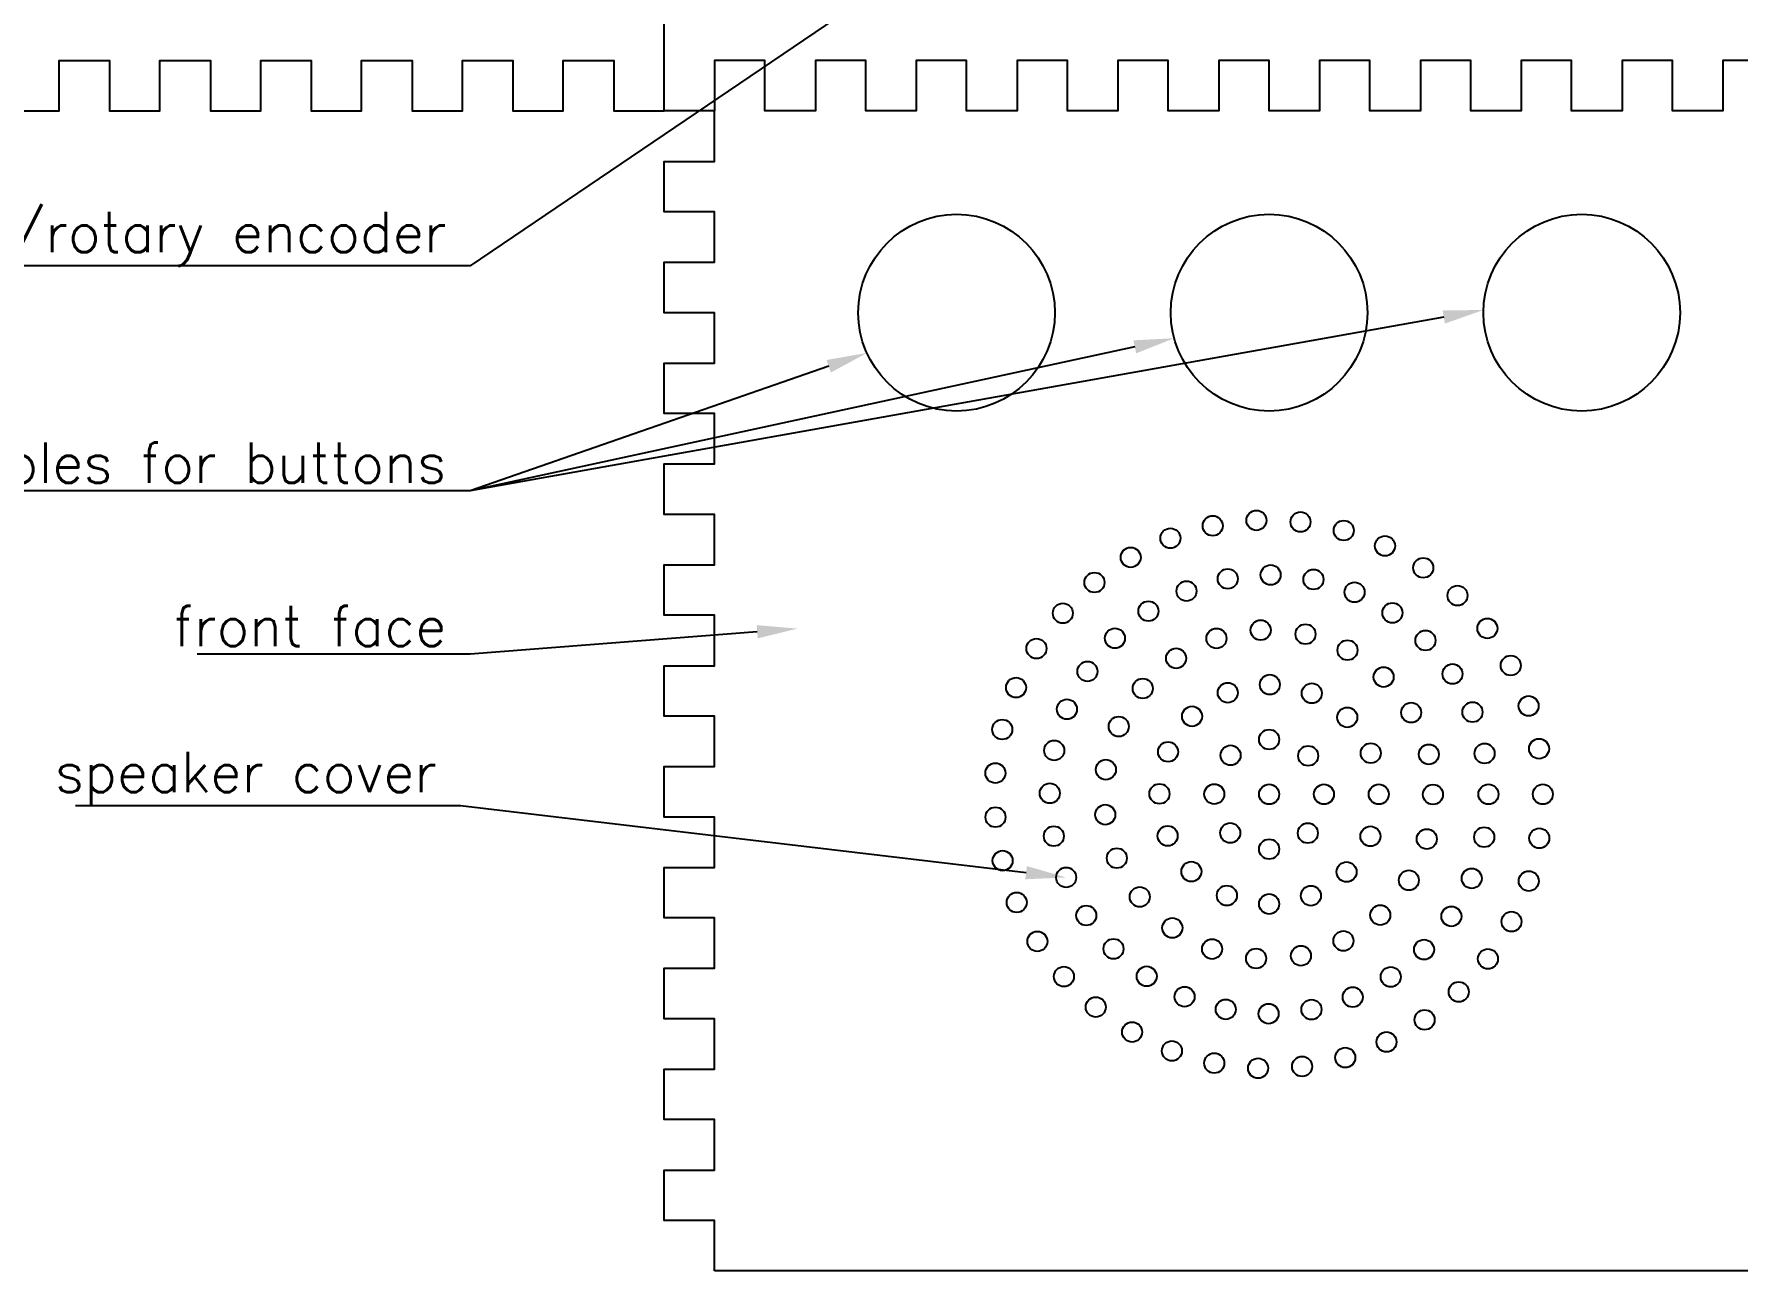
# Model space of a CAD drawing. Header units: metres. Extents: x 891 to 1465, y -355 to 475.
# Drawn here: x 1019.2 to 1188.2, y -18.9 to 103.7 of the extents above; entities that cross this region are included whole.
import ezdxf
from ezdxf import colors
from ezdxf.entities.mleader import LeaderData, LeaderLine
from ezdxf.math import Vec2, Vec3

# ---------------------------------------------------------------- set-up
doc = ezdxf.new("R2010")
doc.units = ezdxf.units.M
for name, color, linetype in [('_caption', 11, 'Continuous'), ('_inner contour', 1, 'Continuous'), ('_outter contour', 5, 'Continuous')]:
    doc.layers.add(name, color=color, linetype=linetype)
doc.styles.get("Standard").update_dxf_attribs({"font": 'simplex.shx'})

msp = doc.modelspace()

# ---------------------------------------------------------------- linework, layer by layer
at = {"layer": '_inner contour'}
for centre, radius in [((1110.701201456159, 76.129721208109), 9.75), ((1141.70120145616, 76.129721208109), 9.75), ((1172.70120145616, 76.129721208109), 9.75), ((1136.103678480989, 55.00149390371328), 0.9922352690214893), ((1140.441923315549, 55.53988276905596), 0.9922352690214893), ((1144.810542698224, 55.38320072502816), 0.9922352690214893), ((1131.909965871211, 53.76575603789151), 0.9922352690214893), ((1149.097657043456, 54.5319540140985), 0.9922352690214893), ((1127.971146344367, 51.87089047796895), 0.9922352690214893), ((1153.191639886921, 53.0046204863704), 0.9922352690214893), ((1137.59937185443, 49.74062217015327), 0.9922352690214893), ((1141.852061711797, 50.12865702232552), 0.9922352690214893), ((1156.987445916391, 50.8353715084735), 0.9922352690214893), ((1124.380115393444, 49.37663383523894), 0.9922352690214893), ((1133.505895253432, 48.52766521541795), 0.9922352690214893), ((1146.097411053373, 49.68037931639139), 0.9922352690214893), ((1150.173169167969, 48.41148256887715), 0.9922352690214893), ((1160.384586001844, 48.08318432799822), 0.9922352690214893), ((1121.242930815606, 46.3315853866859), 0.9922352690214893), ((1129.726795225428, 46.53863855633812), 0.9922352690214893), ((1153.923413375265, 46.36828796565848), 0.9922352690214893), ((1140.86235768571, 44.65845402800463), 0.9922352690214893), ((1163.343160781682, 44.83082958855862), 0.9922352690214893), ((1126.410907056181, 43.84973168443631), 0.9922352690214893), ((1136.478297907743, 43.83631625901876), 0.9922352690214893), ((1145.306154074969, 44.25573814424336), 0.9922352690214893), ((1157.203611450477, 43.63305990788089), 0.9922352690214893), ((1118.627175980416, 42.82965311023277), 0.9922352690214893), ((1132.476957436029, 41.86070502535651), 0.9922352690214893), ((1149.475313925022, 42.66841488398765), 0.9922352690214893), ((1123.683778877901, 40.56345869960134), 0.9922352690214893), ((1153.057991875215, 40.00912319649819), 0.9922352690214893), ((1159.88365907918, 40.31033746530768), 0.9922352690214893), ((1165.662163736868, 41.14943435699124), 0.9922352690214893), ((1116.600687378661, 38.9576575892422), 0.9922352690214893), ((1129.164866085297, 38.87109012711379), 0.9922352690214893), ((1137.598359369492, 38.45116199942052), 0.9922352690214893), ((1141.770050431889, 39.25330319089722), 0.9922352690214893), ((1145.932122887379, 38.39572844911021), 0.9922352690214893), ((1121.649190396649, 36.80865831008882), 0.9922352690214893), ((1155.785626295963, 36.47757573563266), 0.9922352690214893), ((1161.864838979994, 36.52744061878852), 0.9922352690214893), ((1167.436480610446, 37.13752717918408), 0.9922352690214893), ((1115.236870168286, 34.80393813448281), 0.9922352690214893), ((1126.784513997998, 35.09983685737211), 0.9922352690214893), ((1134.053143361976, 36.11054994590681), 0.9922352690214893), ((1149.446237511209, 36.01033476612047), 0.9922352690214893), ((1141.699935849989, 33.81525800292872), 0.9922352690214893), ((1168.465228285437, 32.90021333135998), 0.9922352690214893), ((1120.388646649866, 32.73036898314891), 0.9922352690214893), ((1131.674816244553, 32.58988669811592), 0.9922352690214893), ((1137.876792727216, 32.24538869824221), 0.9922352690214893), ((1145.574209462087, 32.19451133014917), 0.9922352690214893), ((1151.779454666261, 32.45851407037014), 0.9922352690214893), ((1157.541474028732, 32.34195534099604), 0.9922352690214893), ((1163.067084567223, 32.43127321779157), 0.9922352690214893), ((1114.555720926801, 30.48720860483826), 0.9922352690214893), ((1125.511820431969, 30.82259424027737), 0.9922352690214893), ((1119.950240672069, 28.48223530799794), 0.9922352690214893), ((1130.826100745966, 28.42730800015623), 0.9922352690214893), ((1136.264157343532, 28.4032614828983), 0.9922352690214893), ((1141.70120145616, 28.37972120810901), 0.9922352690214893), ((1147.135725766042, 28.37946808687471), 0.9922352690214893), ((1152.575036560181, 28.38073369304618), 0.9922352690214893), ((1157.950825334112, 28.36377457034851), 0.9922352690214893), ((1163.45089663408, 28.38199929921766), 0.9922352690214893), ((1168.846681985518, 28.38225242045195), 0.9922352690214893), ((1114.56863010975, 26.11504552488339), 0.9922352690214893), ((1125.452590063145, 26.36107936461684), 0.9922352690214893), ((1137.844140087993, 24.54949069077694), 0.9922352690214893), ((1145.541050580396, 24.53151908314209), 0.9922352690214893), ((1120.349919101019, 24.23182354173834), 0.9922352690214893), ((1131.63811366558, 24.25814815010489), 0.9922352690214893), ((1141.699935849989, 22.94367817082068), 0.9922352690214893), ((1151.746570760338, 24.21537066150925), 0.9922352690214893), ((1157.336500098481, 23.94554342575219), 0.9922352690214893), ((1163.031474748853, 24.13133441172374), 0.9922352690214893), ((1168.494084106147, 24.02350476591462), 0.9922352690214893), ((1115.273825868493, 21.80185969251896), 0.9922352690214893), ((1126.596698042152, 22.04865289595529), 0.9922352690214893), ((1121.572241541424, 20.14011878938089), 0.9922352690214893), ((1133.987078719825, 20.71723520357051), 0.9922352690214893), ((1149.381912189568, 20.68331695817514), 0.9922352690214893), ((1155.553514124116, 19.85561052203479), 0.9922352690214893), ((1161.789661973409, 20.04545144775503), 0.9922352690214893), ((1167.448124077226, 19.78068663650511), 0.9922352690214893), ((1116.667764505748, 17.65826508713127), 0.9922352690214893), ((1128.872257938454, 18.21032249912582), 0.9922352690214893), ((1137.511032543661, 18.34447675330148), 0.9922352690214893), ((1145.845302304016, 18.32802387307237), 0.9922352690214893), ((1123.569874322469, 16.36582806482771), 0.9922352690214893), ((1141.699935849989, 17.50586170706393), 0.9922352690214893), ((1152.725896815822, 16.40430249244035), 0.9922352690214893), ((1159.773551342259, 16.28103245133934), 0.9922352690214893), ((1132.101831766806, 15.13236829011457), 0.9922352690214893), ((1165.736328258517, 15.75909646622574), 0.9922352690214893), ((1118.715515291185, 13.7966475367468), 0.9922352690214893), ((1126.26713319834, 13.05625786712571), 0.9922352690214893), ((1136.043182505993, 13.04184001608301), 0.9922352690214893), ((1149.069054343979, 13.84600617743405), 0.9922352690214893), ((1157.061863559273, 12.98336901096115), 0.9922352690214893), ((1140.405726979044, 12.10301335808773), 0.9922352690214893), ((1144.859141975208, 12.37334683631337), 0.9922352690214893), ((1163.403816084501, 12.06124835442927), 0.9922352690214893), ((1121.350760461417, 10.30863692817976), 0.9922352690214893), ((1129.557963362154, 10.33546777901489), 0.9922352690214893), ((1153.758125209271, 10.27800925883025), 0.9922352690214893), ((1133.317319933883, 8.311510389602574), 0.9922352690214893), ((1149.989150030638, 8.27177035581846), 0.9922352690214893), ((1160.501274890855, 8.792946977229178), 0.9922352690214893), ((1124.508700980463, 7.286622511947427), 0.9922352690214893), ((1137.400165443041, 7.059572764785997), 0.9922352690214893), ((1141.648299118193, 6.630026030189611), 0.9922352690214893), ((1145.899470248154, 7.040082429745382), 0.9922352690214893), ((1157.120334564395, 6.021269461713302), 0.9922352690214893), ((1128.110109901994, 4.810084355618016), 0.9922352690214893), ((1132.060319884382, 2.940530919124825), 0.9922352690214893), ((1153.34123453639, 3.825442754215572), 0.9922352690214893), ((1136.262638616126, 1.728839570560921), 0.9922352690214893), ((1140.60290842056, 1.220065889630632), 0.9922352690214893), ((1144.969755954595, 1.400288208447733), 0.9922352690214893), ((1149.25231411761, 2.27558143663532), 0.9922352690214893)]:
    msp.add_circle(centre, radius, dxfattribs=at)
at = {"layer": '_outter contour', "flags": 128}
for points in [[(1191.70120145616, 101.129721208109), (1186.70120145616, 101.129721208109), (1186.70120145616, 96.129721208109), (1181.70120145616, 96.129721208109), (1181.70120145616, 101.129721208109), (1176.70120145616, 101.129721208109), (1176.70120145616, 96.129721208109), (1171.70120145616, 96.129721208109), (1171.70120145616, 101.129721208109), (1166.70120145616, 101.129721208109), (1166.70120145616, 96.129721208109), (1161.70120145616, 96.129721208109), (1161.70120145616, 101.129721208109), (1156.70120145616, 101.129721208109), (1156.70120145616, 96.129721208109), (1151.70120145616, 96.129721208109), (1151.70120145616, 101.129721208109), (1146.70120145616, 101.129721208109), (1146.70120145616, 96.129721208109), (1141.70120145616, 96.129721208109), (1141.70120145616, 101.129721208109), (1136.70120145616, 101.129721208109), (1136.70120145616, 96.129721208109), (1131.70120145616, 96.129721208109), (1131.70120145616, 101.129721208109), (1126.70120145616, 101.129721208109), (1126.70120145616, 96.12972120810903), (1121.70120145616, 96.12972120810903), (1121.70120145616, 101.129721208109), (1116.70120145616, 101.129721208109), (1116.70120145616, 96.12972120810903), (1111.70120145616, 96.12972120810903), (1111.70120145616, 101.129721208109), (1106.70120145616, 101.129721208109), (1106.70120145616, 96.12972120810903), (1101.70120145616, 96.12972120810903), (1101.70120145616, 101.129721208109), (1096.70120145616, 101.129721208109), (1096.70120145616, 96.12972120810903), (1091.70120145616, 96.12972120810903), (1091.70120145616, 101.129721208109), (1086.70120145616, 101.129721208109), (1086.70120145616, 96.12972120810903), (1081.70120145616, 96.129721208109), (1081.70120145616, 106.129721208109)], [(1016.70120145616, 96.12972120810903), (1021.70120145616, 96.12972120810903), (1021.70120145616, 101.129721208109), (1026.70120145616, 101.129721208109), (1026.70120145616, 96.12972120810903), (1031.70120145616, 96.12972120810903), (1031.70120145616, 101.129721208109), (1036.70120145616, 101.129721208109), (1036.70120145616, 96.12972120810903), (1041.70120145616, 96.12972120810903), (1041.70120145616, 101.129721208109), (1046.70120145616, 101.129721208109), (1046.70120145616, 96.12972120810903), (1051.70120145616, 96.12972120810903), (1051.70120145616, 101.129721208109), (1056.70120145616, 101.129721208109), (1056.70120145616, 96.12972120810903), (1061.70120145616, 96.12972120810903), (1061.70120145616, 101.129721208109), (1066.70120145616, 101.129721208109), (1066.70120145616, 96.129721208109), (1071.70120145616, 96.129721208109), (1071.70120145616, 101.129721208109), (1076.70120145616, 101.129721208109), (1076.70120145616, 96.129721208109), (1081.70120145616, 96.129721208109)], [(1086.70120145616, -18.87027879189099), (1086.70120145616, -13.87027879189099), (1081.70120145616, -13.87027879189099), (1081.70120145616, -8.870278791890996), (1086.70120145616, -8.870278791890996), (1086.70120145616, -3.870278791890996), (1081.70120145616, -3.870278791890996), (1081.70120145616, 1.129721208109003), (1086.70120145616, 1.129721208109003), (1086.70120145616, 6.129721208109003), (1081.70120145616, 6.129721208109003), (1081.70120145616, 11.129721208109), (1086.70120145616, 11.129721208109), (1086.70120145616, 16.12972120810901), (1081.70120145616, 16.12972120810901), (1081.70120145616, 21.12972120810902), (1086.70120145616, 21.12972120810902), (1086.70120145616, 26.12972120810902), (1081.70120145616, 26.12972120810902), (1081.70120145616, 31.12972120810902), (1086.70120145616, 31.12972120810902), (1086.70120145616, 36.12972120810902), (1081.70120145616, 36.12972120810902), (1081.70120145616, 41.12972120810901), (1086.70120145616, 41.12972120810901), (1086.70120145616, 46.12972120810901), (1081.70120145616, 46.12972120810901), (1081.70120145616, 51.12972120810901), (1086.70120145616, 51.12972120810901), (1086.70120145616, 56.12972120810901), (1081.70120145616, 56.12972120810901), (1081.70120145616, 61.12972120810901), (1086.70120145616, 61.12972120810901), (1086.70120145616, 66.129721208109), (1081.70120145616, 66.129721208109), (1081.70120145616, 71.129721208109), (1086.70120145616, 71.129721208109), (1086.70120145616, 76.129721208109), (1081.70120145616, 76.129721208109), (1081.70120145616, 81.129721208109), (1086.70120145616, 81.129721208109), (1086.70120145616, 86.129721208109), (1081.70120145616, 86.129721208109), (1081.70120145616, 91.129721208109), (1086.70120145616, 91.129721208109), (1086.70120145616, 96.12972120810903)], [(1196.70120145616, -18.87027879189105), (1086.70120145616, -18.87027879189099)]]:
    msp.add_lwpolyline(points, dxfattribs=at)
msp.add_lwpolyline([(1071.70120145616, 96.12972120810898), (1071.70120145616, 96.12972120810898)], close=True, dxfattribs=at)

# ---------------------------------------------------------------- leaders
at = {"layer": '_caption'}
ml = msp.add_multileader_mtext('Standard', dxfattribs=at)
ml.set_content('hole for acrylic glass/rotary encoder', color=256)
ml.set_leader_properties()
ml.build(insert=Vec2(0, 0))
ml.multileader.update_dxf_attribs({"text_right_attachment_type": 6, "dogleg_length": 0.36})
ctx = ml.context
ctx.base_point, ctx.plane_origin = Vec3(944.0159976903371, 83.44708861624046), Vec3(1119.676810234901, 119.5135173818562)
ctx.right_attachment, ctx.text_align_type = 6, 2
notes = []
notes.append((ctx, [(0, (1, 1, 0), (1062.471235785575, 80.78042194957379), (-1, 0), 0.36, [(0, [(1119.676810234901, 119.5135173818562)], 0, [])])]))
ctx.mtext.insert, ctx.mtext.alignment, ctx.mtext.flow_direction = Vec3(1060.111235785575, 86.11375528290714), 3, 5
ml = msp.add_multileader_mtext('Standard', dxfattribs=at)
ml.set_content('holes for buttons', color=256)
ml.set_leader_properties()
ml.build(insert=Vec2(0, 0))
ml.multileader.update_dxf_attribs({"text_right_attachment_type": 6, "dogleg_length": 0.36})
ctx = ml.context
ctx.base_point, ctx.plane_origin = Vec3(1005.158854833194, 61.25661502709845), Vec3(1109.359250776993, 75.52653379540425)
ctx.right_attachment, ctx.text_align_type = 6, 2
notes.append((ctx, [(0, (1, 1, 0), (1062.471235785575, 58.45661502709845), (-1, 0), 0.36, [(0, [(1101.808255480043, 72.13247066981538)], 0, []), (1, [(1132.286662939582, 73.59418092646207)], 0, []), (2, [(1162.954939706462, 76.39968769929517)], 0, [])])]))
ctx.mtext.insert, ctx.mtext.alignment, ctx.mtext.flow_direction = Vec3(1060.111235785575, 63.25661502709845), 3, 5
ml = msp.add_multileader_mtext('Standard', dxfattribs=at)
ml.set_content('front face', color=256)
ml.set_leader_properties()
ml.build(insert=Vec2(0, 0))
ml.multileader.update_dxf_attribs({"text_right_attachment_type": 6, "dogleg_length": 0.36})
ctx = ml.context
ctx.base_point, ctx.plane_origin = Vec3(1028.206473880813, 45.07228832215768), Vec3(1094.924841727014, 44.80652170133544)
ctx.right_attachment, ctx.text_align_type = 6, 2
notes.append((ctx, [(0, (1, 1, 0), (1062.471235785575, 42.27228832215769), (-1, 0), 0.36, [(0, [(1094.924841727014, 44.80652170133544)], 0, [])])]))
ctx.mtext.insert, ctx.mtext.alignment, ctx.mtext.flow_direction = Vec3(1060.111235785575, 47.07228832215768), 3, 5
ml = msp.add_multileader_mtext('Standard', dxfattribs=at)
ml.set_content('speaker cover', color=256)
ml.set_leader_properties()
ml.build(insert=Vec2(0, 0))
ml.multileader.update_dxf_attribs({"text_right_attachment_type": 6, "dogleg_length": 0.36})
ctx = ml.context
ctx.base_point, ctx.plane_origin = Vec3(1015.448553859159, 29.91984005648798), Vec3(1114.281590599471, 21.80185969251896)
ctx.right_attachment, ctx.text_align_type = 6, 2
notes.append((ctx, [(0, (1, 1, 0), (1061.522839573445, 27.25317338982132), (-1, 0), 0.36, [(0, [(1121.572241541424, 20.14011878938089)], 0, [])])]))
ctx.mtext.insert, ctx.mtext.alignment, ctx.mtext.flow_direction = Vec3(1059.162839573445, 32.58650672315465), 3, 5
for ctx, leaders in notes:
    for number, flags, end, landing, length, lines in leaders:
        leader = LeaderData()
        leader.index, (leader.has_last_leader_line, leader.has_dogleg_vector, leader.attachment_direction) = number, flags
        leader.last_leader_point, leader.dogleg_vector, leader.dogleg_length = Vec3(end), Vec3(landing), length
        for number, points, colour, breaks in lines:
            line = LeaderLine()
            line.index, line.vertices, line.color, line.breaks = number, Vec3.list(points), colors.encode_raw_color(colour), breaks
            leader.lines.append(line)
        ctx.leaders.append(leader)

doc.saveas('drawing.dxf')
